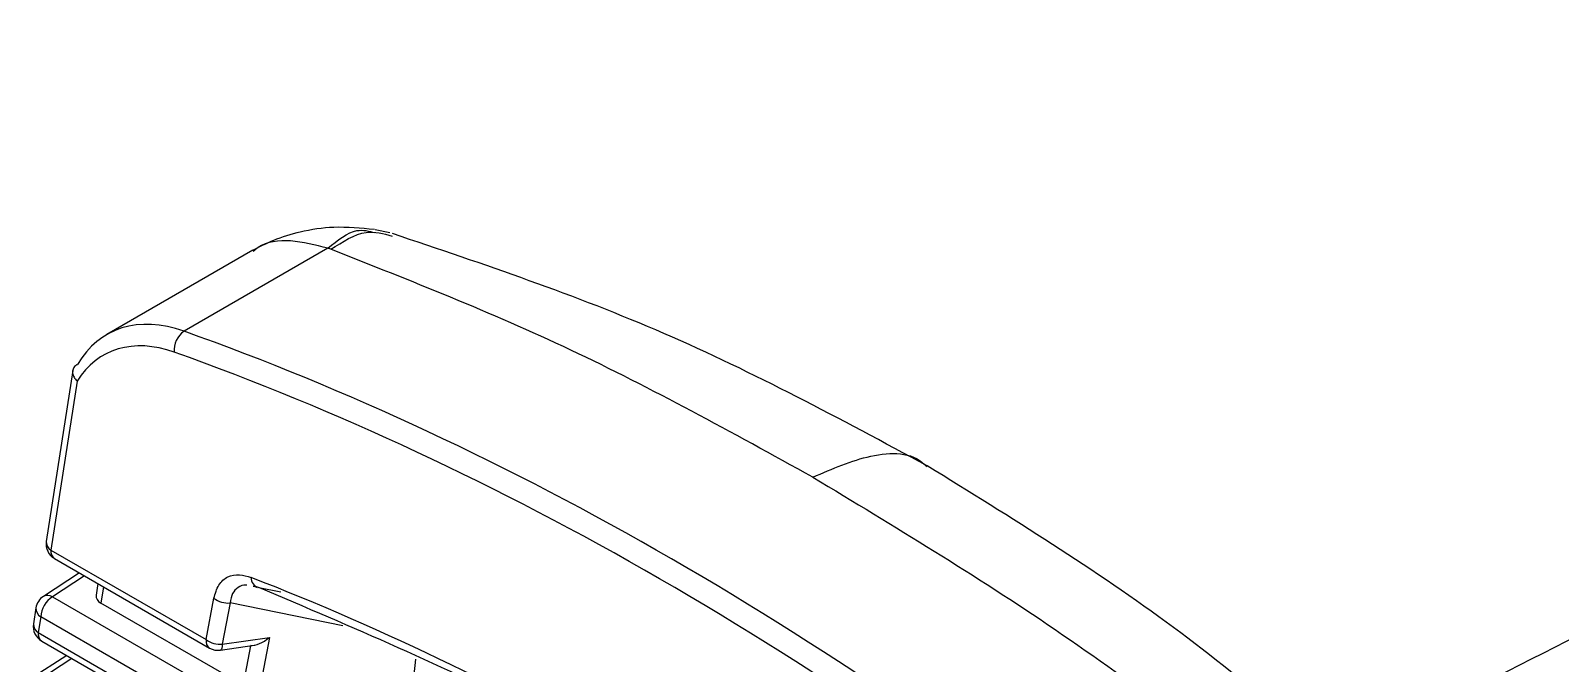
# Model space of a CAD drawing. Extents: x 8 to 113, y 1 to 87.
# Drawn here: x 77.975 to 78.882, y 71.976 to 72.351 of the extents above; entities that cross this region are included whole.
import ezdxf

# ---------------------------------------------------------------- set-up
doc = ezdxf.new("R2010")
doc.units = 0
doc.header["$MEASUREMENT"] = 0
doc.layers.add('OBJECT', color=7, linetype='CONTINUOUS')

msp = doc.modelspace()

# ---------------------------------------------------------------- linework, layer by layer
at = {"layer": 'OBJECT'}
for p, q in [((78.18805, 72.23088), (78.17942, 72.23273)), ((78.10701, 72.22062), (78.02034, 72.17059)), ((78.15138, 72.22176), (78.06614, 72.17254)), ((78.1531, 72.22113), (78.15138, 72.22176)), ((78.00013, 72.14918), (77.98445, 72.04794)), ((78.00268, 72.15278), (78.00291, 72.15291)), ((78.00279, 72.14297), (77.98727, 72.04276)), ((77.98727, 72.04276), (78.07923, 71.98968)), ((77.98933, 72.03775), (78.08129, 71.98467)), ((78.00412, 72.02921), (77.98277, 72.01531)), ((78.00718, 72.02745), (77.98816, 72.01506)), ((78.01508, 72.02289), (78.01401, 72.01598)), ((78.0184, 72.02097), (78.01691, 72.01135)), ((78.10889, 72.02088), (78.10704, 72.02122)), ((78.11042, 72.02061), (78.12354, 72.01797)), ((77.98816, 72.01506), (78.07893, 71.96266)), ((78.07923, 71.98968), (78.08384, 72.01419)), ((78.09344, 72.01142), (78.08883, 71.98691)), ((78.16022, 71.99793), (78.09344, 72.01142)), ((77.97834, 72.00846), (77.97688, 71.99904)), ((77.98116, 72.00329), (77.9797, 71.99386)), ((78.07193, 71.95089), (77.98116, 72.00329)), ((78.09643, 71.96544), (78.01691, 72.01135)), ((77.9797, 71.99386), (78.07019, 71.94163)), ((77.98176, 71.98885), (78.07225, 71.93661)), ((78.08774, 71.98343), (78.10768, 71.98636)), ((78.08883, 71.98691), (78.1168, 71.99102)), ((78.10106, 71.96118), (78.10574, 71.98608)), ((78.1168, 71.99102), (78.10956, 71.95257)), ((77.99658, 71.98029), (77.97519, 71.96637)), ((77.99964, 71.97852), (77.98058, 71.96612)), ((78.16502, 71.63732), (78.20364, 71.97816))]:
    msp.add_line(p, q, dxfattribs=at)
at = {"layer": 'OBJECT', "flags": 128}
msp.add_lwpolyline([(78.08883, 71.98691), (78.08872, 71.98565), (78.08854, 71.98464), (78.08828, 71.98393), (78.08795, 71.98352), (78.08774, 71.98343)], dxfattribs=at)
at = {"layer": 'OBJECT'}
for centre, radius, start, end in [((78.07376, 72.16143), 0.01348, 124.48076, 185.56459), ((77.99433, 72.04641), 0.01, 171.19813, 240.00269), ((77.99012, 72.04768), 0.00568, 177.32788, 239.85407), ((77.99221, 72.04186), 0.00502, 169.64907, 235.04733), ((78.11171, 72.02626), 0.0058, 177.18242, 257.0926), ((77.98822, 72.00693), 0.01, 123.06007, 171.19813), ((77.99661, 72.00207), 0.0155, 123.05023, 175.4936), ((77.98525, 72.01057), 0.00535, 57.04414, 117.61537), ((78.09252, 72.02627), 0.01488, 234.31292, 273.55483), ((77.98401, 72.0082), 0.00568, 177.32603, 239.85622), ((77.98676, 71.99751), 0.01, 171.19813, 240.00269), ((77.98255, 71.99877), 0.00568, 177.32883, 239.8537), ((77.98464, 71.99296), 0.00502, 169.63928, 235.05711), ((78.08416, 71.98878), 0.00502, 169.64907, 235.04733), ((78.08791, 72.00177), 0.01488, 234.31346, 273.55528), ((78.08629, 71.99333), 0.01, 240.00269, 278.35117)]:
    msp.add_arc(centre, radius, start, end, dxfattribs=at)
for centre, major_axis, ratio, start_param, end_param in [((78.07743, 72.06499), (-0.05539, 0.10653), 0.604579, 5.706264, 6.642885), ((78.07037, 72.06134), (-0.05037, 0.09788), 0.60697, 5.708938, 6.630472), ((78.27146, 70.15209), (-1.03077, 2.00185), 0.606843, 5.345286, 5.708794), ((78.2644, 70.14844), (-1.02574, 1.9932), 0.60697, 5.34543, 5.708938), ((78.26193, 70.09299), (-0.99276, 1.93123), 0.606953, 5.373172, 5.682201), ((78.02405, 72.01548), (0.01008, 0.00003), 0.578066, 3.050581, 3.924247), ((78.11425, 71.99743), (0.01054, 0.01013), 0.443807, 3.478651, 4.533063)]:
    msp.add_ellipse(centre, major_axis=major_axis, ratio=ratio, start_param=start_param, end_param=end_param, dxfattribs=at)
for points, knots in [([(81.53811, 73.18237), (81.35186, 73.10691), (80.96404, 72.94979), (80.37921, 72.6965), (79.78296, 72.42551), (79.23826, 72.16671), (78.89475, 71.99325), (78.74665, 71.91847)], [0, 0, 0, 0, 0.197161, 0.41054, 0.624151, 0.837957, 1, 1, 1, 1]), ([(78.17896, 72.23281), (78.17095, 72.23362), (78.15621, 72.2351), (78.13596, 72.23201), (78.11925, 72.22694), (78.11075, 72.22254), (78.10675, 72.22047)], [0, 0, 0, 0, 0.3161169, 0.5813718, 0.8028463, 1, 1, 1, 1]), ([(78.15138, 72.22176), (78.15721, 72.2265), (78.16672, 72.23423), (78.17571, 72.23195), (78.1792, 72.23106)], [0, 0, 0, 0, 0.612667, 1, 1, 1, 1]), ([(78.1531, 72.22113), (78.16019, 72.22567), (78.17279, 72.23375), (78.18437, 72.23044), (78.18944, 72.22899)], [0, 0, 0, 0, 0.56275, 1, 1, 1, 1]), ([(78.50672, 72.09269), (78.45526, 72.12043), (78.35295, 72.17558), (78.24392, 72.21222), (78.18972, 72.23043)], [0, 0, 0, 0, 0.502926, 1, 1, 1, 1]), ([(78.15138, 72.22176), (78.14393, 72.22365), (78.12903, 72.22744), (78.11393, 72.22559), (78.10807, 72.22066), (78.10711, 72.21986)], [0, 0, 0, 0, 0.4553405, 0.9106807, 1, 1, 1, 1]), ([(78.43896, 72.086), (78.39103, 72.11242), (78.29516, 72.16526), (78.20045, 72.2025), (78.1531, 72.22113)], [0, 0, 0, 0, 0.5, 1, 1, 1, 1]), ([(78.00268, 72.15278), (78.00202, 72.15227), (78.00069, 72.15124), (77.99993, 72.14901), (78.0002, 72.14656), (78.00132, 72.14454), (78.00235, 72.14339), (78.00274, 72.14302), (78.00279, 72.14297)], [0, 0, 0, 0, 0.219278, 0.438506, 0.659243, 0.882986, 0.985831, 1, 1, 1, 1]), ([(78.43896, 72.086), (78.45041, 72.09098), (78.47417, 72.10131), (78.49829, 72.10098), (78.50587, 72.09268), (78.50634, 72.09216)], [0, 0, 0, 0, 0.4654059, 0.9664831, 1, 1, 1, 1]), ([(78.43896, 72.086), (78.4869, 72.05708), (78.58277, 71.99922), (78.67747, 71.92713), (78.72482, 71.89108)], [0, 0, 0, 0, 0.5, 1, 1, 1, 1]), ([(78.78387, 71.88743), (78.7412, 71.92513), (78.65535, 72.00099), (78.55646, 72.062), (78.50672, 72.09269)], [0, 0, 0, 0, 0.497018, 1, 1, 1, 1]), ([(78.08384, 72.01419), (78.08464, 72.01699), (78.08625, 72.02262), (78.09181, 72.02737), (78.09863, 72.02875), (78.10359, 72.02725), (78.10592, 72.02655)], [0, 0, 0, 0, 0.261879, 0.524406, 0.776419, 1, 1, 1, 1]), ([(78.10335, 72.02188), (78.10323, 72.02191), (78.10118, 72.0223), (78.09801, 72.02079), (78.09443, 72.01736), (78.09378, 72.01344), (78.09344, 72.01142)], [0, 0, 0, 0, 0.02034, 0.339236, 0.658638, 1, 1, 1, 1]), ([(78.10709, 72.02145), (78.10731, 72.02147), (78.10782, 72.02149), (78.10888, 72.02092), (78.10947, 72.0206)], [0, 0, 0, 0, 0.438441, 1, 1, 1, 1]), ([(78.58062, 71.74916), (78.576, 71.7527), (78.55289, 71.77037), (78.47537, 71.82714), (78.39686, 71.87771), (78.31819, 71.92266), (78.23941, 71.9658), (78.16549, 71.99721), (78.11042, 72.02061)], [0, 0, 0, 0, 0.029968, 0.149857, 0.5, 0.529967, 0.649857, 1, 1, 1, 1])]:
    msp.add_open_spline(points, degree=3, knots=knots, dxfattribs=at)

doc.saveas('drawing.dxf')
